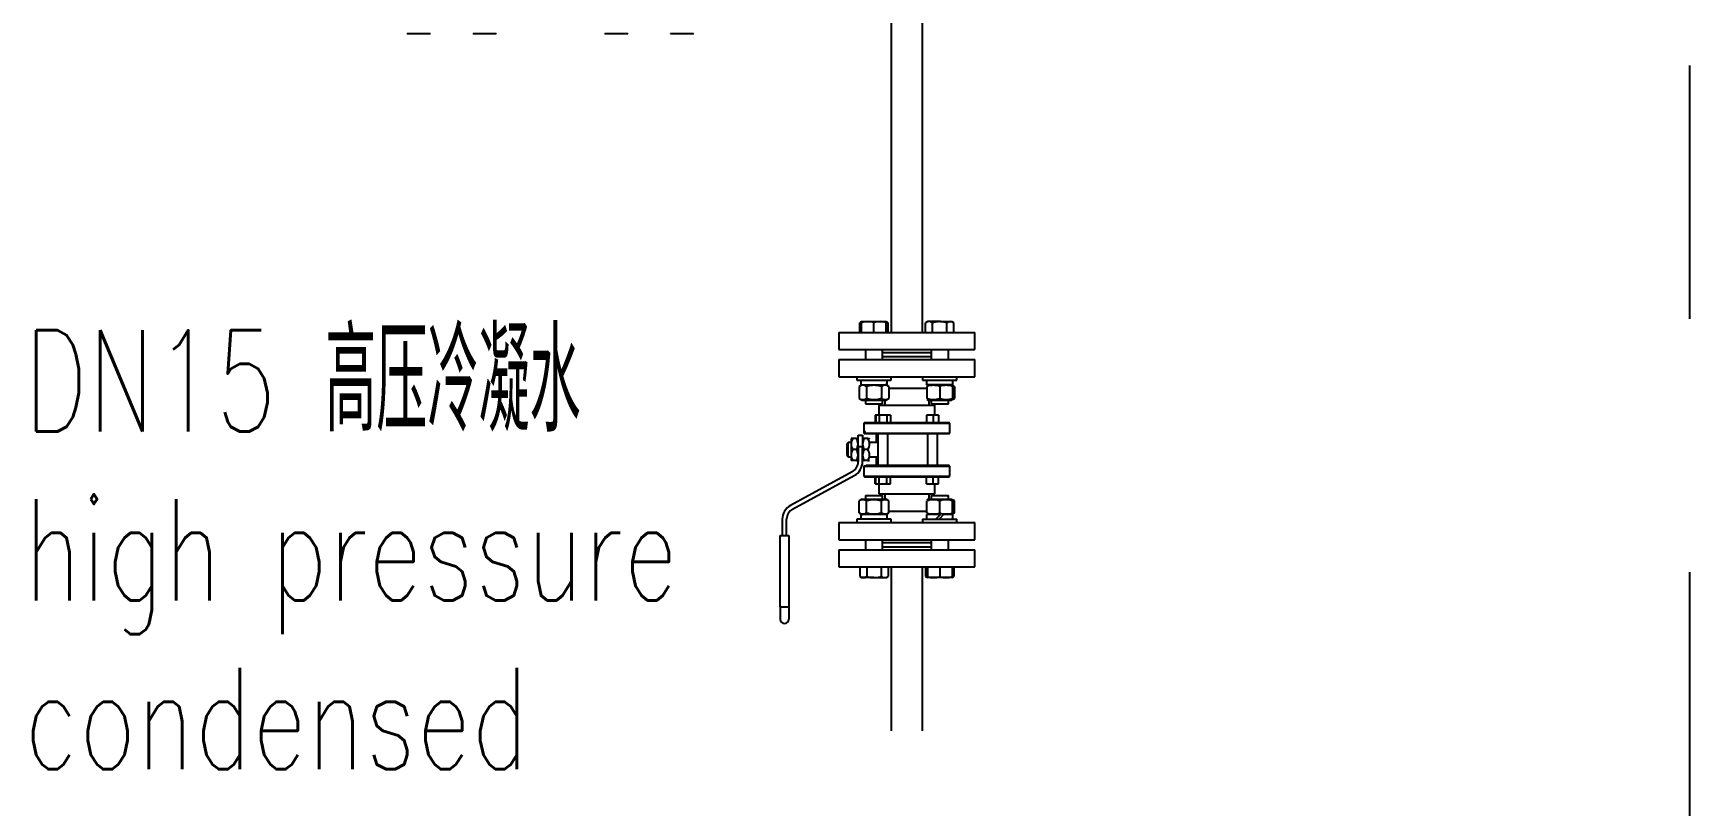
# Model space of a CAD drawing. Extents: x -681219 to -550379, y -242630 to -158199.
# Drawn here: x -634101 to -632467, y -169864 to -169101 of the extents above; entities that cross this region are included whole.
import ezdxf

# ---------------------------------------------------------------- set-up
doc = ezdxf.new("R2010")
doc.units = 0
doc.header["$LTSCALE"] = 1000
doc.linetypes.add('K', pattern=[2.5, 1.25, -0.25, 0.25, -0.25, 0.25, -0.25])
for name, color, linetype in [('$DDT_AUDIT_GENERATED_(663)', 7, 'CONTINUOUS'), ('07', 6, 'K'), ('12_GB93', 7, 'CONTINUOUS'), ('12_GB97.1', 7, 'CONTINUOUS'), ('DP17减压阀DN25', 7, 'CONTINUOUS'), ('GBT_9119.8_法兰_DN', 7, 'CONTINUOUS'), ('M12_GB6170', 7, 'CONTINUOUS'), ('M12×50_GB5782', 7, 'CONTINUOUS'), ('MYGL165_030304', 7, 'CONTINUOUS'), ('MYGL165_030701', 7, 'CONTINUOUS'), ('TEXT', 7, 'CONTINUOUS')]:
    doc.layers.add(name, color=color, linetype=linetype)
doc.styles.add('DIM_FONT', font='simplex.shx', dxfattribs={"width": 0.7, "bigfont": 'gbcbig.shx'})

msp = doc.modelspace()

# ---------------------------------------------------------------- linework, layer by layer
at = {"layer": '$DDT_AUDIT_GENERATED_(663)', "color": 7, "linetype": 'Continuous'}
for p, q in [((-633305.9953, -169423.4893), (-633171.8777, -169423.4893)), ((-633305.9953, -169423.4893), (-633305.9953, -169440.4304)), ((-633262.9096, -169420.6657), (-633214.9634, -169420.6657)), ((-633171.8777, -169440.4304), (-633171.8777, -169423.4893)), ((-633305.9953, -169440.4304), (-633171.8777, -169440.4304)), ((-633260.8188, -169463.5834), (-633260.8188, -169468.6657)), ((-633256.7083, -169451.7246), (-633219.1987, -169451.7246)), ((-633217.0541, -169468.6657), (-633217.0541, -169463.5834)), ((-633269.6321, -169478.5481), (-633270.1927, -169478.5481)), ((-633270.1927, -169478.5481), (-633270.1927, -169485.6069)), ((-633266.2888, -169478.5481), (-633269.6321, -169478.5481)), ((-633269.6321, -169478.5481), (-633269.6321, -169485.6069)), ((-633266.4659, -169468.6657), (-633211.4071, -169468.6657)), ((-633266.4659, -169468.6657), (-633266.4659, -169478.5481)), ((-633258.647, -169478.5481), (-633266.2888, -169478.5481)), ((-633266.2888, -169478.5481), (-633266.2888, -169485.6069)), ((-633255.0649, -169478.5481), (-633258.647, -169478.5481)), ((-633258.647, -169478.5481), (-633258.647, -169485.6069)), ((-633255.0649, -169478.5481), (-633255.0649, -169485.6069)), ((-633212.934, -169478.5481), (-633219.6206, -169478.5481)), ((-633219.6206, -169478.5481), (-633219.6206, -169485.6069)), ((-633207.6803, -169478.5481), (-633212.934, -169478.5481)), ((-633212.934, -169478.5481), (-633212.934, -169485.6069)), ((-633211.4071, -169478.5481), (-633211.4071, -169468.6657)), ((-633207.6803, -169478.5481), (-633207.6803, -169485.6069)), ((-633280.5836, -169485.6069), (-633281.2894, -169486.3128)), ((-633281.2894, -169486.3128), (-633196.5836, -169486.3128)), ((-633281.2894, -169486.3128), (-633281.2894, -169496.1951)), ((-633281.1208, -169496.1951), (-633281.2894, -169496.1951)), ((-633281.2894, -169496.1951), (-633280.9136, -169496.571)), ((-633280.9136, -169496.571), (-633280.776, -169496.571)), ((-633280.8993, -169496.4535), (-633280.776, -169496.571)), ((-633280.0379, -169496.4535), (-633280.8993, -169496.4535)), ((-633280.776, -169496.571), (-633279.9028, -169496.571)), ((-633280.5836, -169485.6069), (-633197.2894, -169485.6069)), ((-633280.3353, -169496.1951), (-633196.5836, -169496.1951)), ((-633279.9028, -169496.571), (-633280.3353, -169496.1951)), ((-633279.7173, -169496.571), (-633279.9028, -169496.571)), ((-633279.3775, -169496.901), (-633279.7173, -169496.571)), ((-633197.2894, -169496.901), (-633279.3775, -169496.901)), ((-633269.1567, -169496.901), (-633269.1567, -169505.3716)), ((-633267.5373, -169496.901), (-633267.5373, -169527.9599)), ((-633257.6332, -169527.9599), (-633257.6332, -169496.901)), ((-633218.6204, -169496.901), (-633218.6204, -169527.9599)), ((-633208.7163, -169527.9599), (-633208.7163, -169496.901)), ((-633196.5836, -169486.3128), (-633197.2894, -169485.6069)), ((-633197.2894, -169496.901), (-633196.5836, -169496.1951)), ((-633196.5836, -169496.1951), (-633196.5836, -169486.3128)), ((-633296.8188, -169505.3716), (-633298.2306, -169506.7834)), ((-633298.2306, -169506.7834), (-633298.2306, -169518.0775)), ((-633296.8188, -169519.4893), (-633296.8188, -169505.3716)), ((-633293.9953, -169505.3716), (-633296.8188, -169505.3716)), ((-633293.8541, -169501.5599), (-633293.9953, -169501.701)), ((-633293.9953, -169501.701), (-633293.9953, -169523.1599)), ((-633292.1725, -169501.5599), (-633293.8541, -169501.5599)), ((-633288.7594, -169501.5599), (-633292.1725, -169501.5599)), ((-633288.7594, -169512.4304), (-633292.1725, -169512.4304)), ((-633288.7594, -169501.5599), (-633287.0777, -169501.5599)), ((-633286.9365, -169501.701), (-633287.0777, -169501.5599)), ((-633286.9365, -169509.6069), (-633286.9365, -169498.3128)), ((-633286.9365, -169498.3128), (-633282.7012, -169498.3128)), ((-633286.9365, -169509.6069), (-633286.9365, -169524.3862)), ((-633282.7012, -169509.6069), (-633286.9365, -169509.6069)), ((-633282.7012, -169498.3128), (-633282.7012, -169509.6069)), ((-633282.56, -169501.5599), (-633282.7012, -169501.701)), ((-633282.7012, -169524.3862), (-633282.7012, -169509.6069)), ((-633280.8783, -169501.5599), (-633282.56, -169501.5599)), ((-633277.4652, -169501.5599), (-633280.8783, -169501.5599)), ((-633277.4652, -169512.4304), (-633280.8783, -169512.4304)), ((-633277.4652, -169501.5599), (-633275.7836, -169501.5599)), ((-633275.6424, -169501.701), (-633275.7836, -169501.5599)), ((-633267.5373, -169505.3716), (-633275.6424, -169505.3716)), ((-633298.2306, -169518.0775), (-633296.8188, -169519.4893)), ((-633296.8188, -169519.4893), (-633293.9953, -169519.4893)), ((-633293.9953, -169523.1599), (-633293.8541, -169523.301)), ((-633292.1725, -169523.301), (-633293.8541, -169523.301)), ((-633288.7594, -169523.301), (-633292.1725, -169523.301)), ((-633288.7594, -169523.301), (-633287.0777, -169523.301)), ((-633287.0777, -169523.301), (-633286.9365, -169523.1599)), ((-633282.7012, -169523.1599), (-633282.56, -169523.301)), ((-633280.8783, -169523.301), (-633282.56, -169523.301)), ((-633280.9136, -169528.2899), (-633281.2894, -169528.6657)), ((-633280.484, -169528.6657), (-633281.2894, -169528.6657)), ((-633281.2894, -169528.6657), (-633281.2894, -169538.5481)), ((-633280.9136, -169528.2899), (-633280.2255, -169528.2899)), ((-633277.4652, -169523.301), (-633280.8783, -169523.301)), ((-633280.3353, -169528.6657), (-633279.9028, -169528.2899)), ((-633280.3353, -169528.6657), (-633196.5836, -169528.6657)), ((-633280.2255, -169528.2899), (-633279.9028, -169528.2899)), ((-633279.9028, -169528.2899), (-633279.11, -169528.2899)), ((-633278.765, -169527.9599), (-633279.3775, -169527.9599)), ((-633279.11, -169528.2899), (-633278.765, -169527.9599)), ((-633197.2894, -169527.9599), (-633278.765, -169527.9599)), ((-633277.4652, -169523.301), (-633275.7836, -169523.301)), ((-633275.7836, -169523.301), (-633275.6424, -169523.1599)), ((-633275.6424, -169519.4893), (-633267.5373, -169519.4893)), ((-633269.1567, -169519.4893), (-633269.1567, -169527.9599)), ((-633196.5836, -169528.6657), (-633197.2894, -169527.9599)), ((-633196.5836, -169538.5481), (-633196.5836, -169528.6657)), ((-633292.8242, -169534.3022), (-633353.6644, -169567.4732)), ((-633351.637, -169571.1917), (-633290.7968, -169538.0208)), ((-633281.2894, -169538.5481), (-633196.5836, -169538.5481)), ((-633281.2894, -169538.5481), (-633280.5836, -169539.254)), ((-633280.5836, -169539.254), (-633197.2894, -169539.254)), ((-633270.1927, -169546.3128), (-633270.1927, -169539.254)), ((-633270.1927, -169546.3128), (-633269.6321, -169546.3128)), ((-633269.6321, -169546.3128), (-633269.6321, -169539.254)), ((-633269.6321, -169546.3128), (-633266.2888, -169546.3128)), ((-633266.4659, -169546.3128), (-633266.4659, -169556.1951)), ((-633266.2888, -169546.3128), (-633266.2888, -169539.254)), ((-633266.2888, -169546.3128), (-633258.647, -169546.3128)), ((-633258.647, -169546.3128), (-633258.647, -169539.254)), ((-633258.647, -169546.3128), (-633255.0649, -169546.3128)), ((-633255.0649, -169546.3128), (-633255.0649, -169539.254)), ((-633219.6206, -169546.3128), (-633219.6206, -169539.254)), ((-633219.6206, -169546.3128), (-633212.934, -169546.3128)), ((-633212.934, -169546.3128), (-633212.934, -169539.254)), ((-633212.934, -169546.3128), (-633207.6803, -169546.3128)), ((-633211.4071, -169556.1951), (-633211.4071, -169546.3128)), ((-633207.6803, -169546.3128), (-633207.6803, -169539.254)), ((-633197.2894, -169539.254), (-633196.5836, -169538.5481)), ((-633266.4659, -169556.1951), (-633211.4071, -169556.1951)), ((-633260.8188, -169556.1951), (-633260.8188, -169561.2775)), ((-633217.0541, -169561.2775), (-633217.0541, -169556.1951)), ((-633256.7083, -169573.1363), (-633219.1987, -169573.1363)), ((-633361.76, -169581.1077), (-633361.76, -169597.1363)), ((-633357.5247, -169597.1363), (-633357.5247, -169581.1077)), ((-633305.9953, -169584.4304), (-633171.8777, -169584.4304)), ((-633305.9953, -169584.4304), (-633305.9953, -169601.3716)), ((-633171.8777, -169601.3716), (-633171.8777, -169584.4304)), ((-633363.8777, -169667.7246), (-633363.8777, -169597.1363)), ((-633363.8777, -169597.1363), (-633355.4071, -169597.1363)), ((-633355.4071, -169597.1363), (-633355.4071, -169667.7246)), ((-633305.9953, -169601.3716), (-633171.8777, -169601.3716)), ((-633262.9096, -169604.1951), (-633214.9634, -169604.1951)), ((-633363.8777, -169667.7246), (-633363.8777, -169679.7246)), ((-633363.8777, -169667.7246), (-633355.4071, -169667.7246)), ((-633355.4071, -169667.7246), (-633355.4071, -169679.7246))]:
    msp.add_line(p, q, dxfattribs=at)
for centre, radius, start, end in [((-633284.1183, -169506.9951), 9.7166, 145.9868994, 214.0131006), ((-633284.1183, -169506.9951), 9.7166, 145.9868205, 214.0131795), ((-633284.1183, -169517.8657), 9.7166, 145.9868205, 214.0131795), ((-633284.0986, -169517.8657), 9.7329, 146.05178, 213.94822), ((-633296.8135, -169506.9951), 9.7166, 325.9868994, 34.0131006), ((-633296.8332, -169506.9951), 9.7329, 326.05178, 33.94822), ((-633296.8332, -169517.8657), 9.7329, 326.05178, 33.94822), ((-633296.8135, -169517.8657), 9.7166, 325.9868205, 34.0131795), ((-633272.8242, -169506.9951), 9.7166, 145.9868994, 214.0131006), ((-633272.8242, -169506.9951), 9.7166, 145.9868205, 214.0131795), ((-633272.8242, -169517.8657), 9.7166, 145.9868205, 214.0131795), ((-633272.8045, -169517.8657), 9.7329, 146.05178, 213.94822), ((-633285.5194, -169506.9951), 9.7166, 325.9868994, 34.0131006), ((-633285.5391, -169506.9951), 9.7329, 326.05178, 33.94822), ((-633285.5391, -169517.8657), 9.7329, 326.05178, 33.94822), ((-633285.5194, -169517.8657), 9.7166, 325.9868205, 34.0131795), ((-633298.2306, -169524.3862), 11.2941, 298.5998473, 0), ((-633298.2306, -169524.3862), 15.5294, 298.5998473, 0), ((-633346.2306, -169581.1077), 15.5294, 118.5998473, 180), ((-633346.2306, -169581.1077), 11.2941, 118.5998473, 180), ((-633359.6424, -169679.7246), 4.2353, 180, 0)]:
    msp.add_arc(centre, radius, start, end, dxfattribs=at)
for points, weights in [([(-633280.5931, -169493.9591), (-633280.9464, -169495.0701), (-633281.1208, -169496.1951)], [1, 0.998934767674, 1]), ([(-633280.5931, -169493.9591), (-633280.4742, -169495.0806), (-633280.3353, -169496.1951)], [1, 0.999879220137, 1]), ([(-633280.2255, -169528.2899), (-633280.3565, -169528.4772), (-633280.484, -169528.6657)], [1, 0.999979416377, 1]), ([(-633280.484, -169528.6657), (-633280.4306, -169528.8217), (-633280.3737, -169528.9772)], [1, 0.999978874407, 1])]:
    msp.add_rational_spline(points, weights, degree=2, dxfattribs=at)
for points in [[(-633281.1208, -169496.1951), (-633281.0108, -169496.3247), (-633280.8993, -169496.4535)], [(-633280.3737, -169528.9772), (-633280.3547, -169528.8214), (-633280.3353, -169528.6657)]]:
    msp.add_open_spline(points, degree=2, dxfattribs=at)
at = {"layer": '07'}
msp.add_line((-632466.7324, -170883.3613), (-632466.7324, -165394.0405), dxfattribs=at)
at = {"layer": '12_GB93', "color": 7, "linetype": 'Continuous'}
for p, q in [((-633284.3685, -169443.9599), (-633284.3685, -169448.3363)), ((-633284.3685, -169448.3363), (-633258.9408, -169448.3363)), ((-633258.392, -169448.3363), (-633258.392, -169447.6954)), ((-633219.481, -169443.9599), (-633219.481, -169448.3363)), ((-633193.5045, -169448.3363), (-633219.481, -169448.3363)), ((-633193.5045, -169448.3363), (-633193.5045, -169443.9599)), ((-633284.3685, -169576.5246), (-633284.3685, -169577.1655)), ((-633284.3685, -169577.1655), (-633284.3685, -169580.901)), ((-633258.392, -169576.5246), (-633283.8197, -169576.5246)), ((-633258.392, -169580.901), (-633258.392, -169576.5246)), ((-633205.8518, -169576.5246), (-633219.481, -169576.5246)), ((-633219.481, -169576.5246), (-633219.481, -169580.901)), ((-633210.2283, -169580.901), (-633205.8518, -169576.5246)), ((-633202.7572, -169576.5246), (-633207.1337, -169580.901)), ((-633193.5045, -169576.5246), (-633202.7572, -169576.5246)), ((-633193.5045, -169580.901), (-633193.5045, -169576.5246))]:
    msp.add_line(p, q, dxfattribs=at)
for centre, start, end in [((-633271.3802, -169444.6008), 343.285053, 2.8284743), ((-633271.3802, -169447.6954), 357.1715257, 6.8420175), ((-633271.3802, -169577.1655), 177.1715257, 186.8420175), ((-633271.3802, -169580.2601), 163.285053, 182.8284743)]:
    msp.add_arc(centre, 12.9882, start, end, dxfattribs=at)
at = {"layer": '12_GB97.1', "color": 7, "linetype": 'Continuous'}
for p, q in [((-633288.3214, -169440.4304), (-633288.3214, -169443.9599)), ((-633288.3214, -169443.9599), (-633254.439, -169443.9599)), ((-633254.439, -169443.9599), (-633254.439, -169440.4304)), ((-633223.4339, -169440.4304), (-633223.4339, -169443.9599)), ((-633223.4339, -169443.9599), (-633189.5516, -169443.9599)), ((-633189.5516, -169443.9599), (-633189.5516, -169440.4304)), ((-633254.439, -169580.901), (-633288.3214, -169580.901)), ((-633288.3214, -169580.901), (-633288.3214, -169584.4304)), ((-633254.439, -169584.4304), (-633254.439, -169580.901)), ((-633223.4339, -169580.901), (-633189.5516, -169580.901)), ((-633223.4339, -169580.901), (-633223.4339, -169584.4304)), ((-633189.5516, -169584.4304), (-633189.5516, -169580.901))]:
    msp.add_line(p, q, dxfattribs=at)
at = {"layer": 'DP17减压阀DN25', "color": 7, "linetype": 'Continuous'}
for p, q in [((-633731.9247, -169101.3246), (-633731.6424, -169101.6069)), ((-633731.6424, -169101.6069), (-633709.0541, -169101.6069)), ((-633709.0541, -169101.6069), (-633708.7718, -169101.3246)), ((-633666.9836, -169101.3246), (-633666.7012, -169101.6069)), ((-633666.7012, -169101.6069), (-633644.113, -169101.6069)), ((-633644.113, -169101.6069), (-633643.8306, -169101.3246)), ((-633537.1012, -169101.3246), (-633536.8188, -169101.6069)), ((-633536.8188, -169101.6069), (-633514.2306, -169101.6069)), ((-633514.2306, -169101.6069), (-633513.9483, -169101.3246)), ((-633472.16, -169101.3246), (-633471.8777, -169101.6069)), ((-633471.8777, -169101.6069), (-633449.2894, -169101.6069)), ((-633449.2894, -169101.6069), (-633449.0071, -169101.3246))]:
    msp.add_line(p, q, dxfattribs=at)
at = {"layer": 'GBT_9119.8_法兰_DN', "color": 7, "linetype": 'Continuous'}
for p, q in [((-633305.9953, -169396.6657), (-633171.8777, -169396.6657)), ((-633305.9953, -169396.6657), (-633305.9953, -169413.6069)), ((-633171.8777, -169413.6069), (-633171.8777, -169396.6657)), ((-633305.9953, -169413.6069), (-633171.8777, -169413.6069)), ((-633262.9096, -169416.4304), (-633214.9634, -169416.4304)), ((-633305.9953, -169611.254), (-633171.8777, -169611.254)), ((-633305.9953, -169611.254), (-633305.9953, -169628.1951)), ((-633262.9096, -169608.4304), (-633214.9634, -169608.4304)), ((-633171.8777, -169628.1951), (-633171.8777, -169611.254)), ((-633305.9953, -169628.1951), (-633171.8777, -169628.1951))]:
    msp.add_line(p, q, dxfattribs=at)
at = {"layer": 'M12_GB6170', "color": 7, "linetype": 'Continuous'}
for p, q in [((-633283.0979, -169448.3363), (-633286.0521, -169450.042)), ((-633256.7083, -169450.042), (-633259.6626, -169448.3363)), ((-633218.2104, -169448.3363), (-633219.1987, -169448.9069)), ((-633193.7869, -169448.9069), (-633194.7751, -169448.3363)), ((-633286.0521, -169450.042), (-633286.0521, -169461.8777)), ((-633286.0521, -169461.8777), (-633283.0979, -169463.5834)), ((-633283.0979, -169463.5834), (-633259.6626, -169463.5834)), ((-633278.7162, -169450.0418), (-633278.7162, -169461.8779)), ((-633264.0443, -169450.0418), (-633264.0443, -169461.8779)), ((-633259.6626, -169463.5834), (-633256.7083, -169461.8777)), ((-633256.7083, -169450.042), (-633256.7083, -169461.8777)), ((-633219.1987, -169450.0418), (-633219.1987, -169461.8779)), ((-633219.1987, -169463.0128), (-633218.2104, -169463.5834)), ((-633218.2104, -169463.5834), (-633194.7751, -169463.5834)), ((-633206.4928, -169450.042), (-633206.4928, -169461.8777)), ((-633194.7751, -169463.5834), (-633193.7869, -169463.0128)), ((-633191.8208, -169450.042), (-633193.7869, -169448.9069)), ((-633193.7869, -169450.0418), (-633193.7869, -169461.8779)), ((-633193.7869, -169463.0128), (-633191.8208, -169461.8777)), ((-633191.8208, -169450.042), (-633191.8208, -169461.8777)), ((-633283.0979, -169561.2775), (-633286.0521, -169562.9832)), ((-633286.0521, -169574.8189), (-633286.0521, -169562.9832)), ((-633283.0979, -169561.2775), (-633259.6626, -169561.2775)), ((-633278.7162, -169574.819), (-633278.7162, -169562.983)), ((-633264.0443, -169574.819), (-633264.0443, -169562.983)), ((-633256.7083, -169562.9832), (-633259.6626, -169561.2775)), ((-633256.7083, -169574.8189), (-633256.7083, -169562.9832)), ((-633218.2104, -169561.2775), (-633219.1987, -169561.8481)), ((-633219.1987, -169574.819), (-633219.1987, -169562.983)), ((-633218.2104, -169561.2775), (-633194.7751, -169561.2775)), ((-633206.4928, -169574.8189), (-633206.4928, -169562.9832)), ((-633193.7869, -169561.8481), (-633194.7751, -169561.2775)), ((-633191.8208, -169562.9832), (-633193.7869, -169561.8481)), ((-633193.7869, -169574.819), (-633193.7869, -169562.983)), ((-633191.8208, -169574.8189), (-633191.8208, -169562.9832)), ((-633286.0521, -169574.8189), (-633283.0979, -169576.5246)), ((-633259.6626, -169576.5246), (-633256.7083, -169574.8189)), ((-633219.1987, -169575.954), (-633218.2104, -169576.5246)), ((-633194.7751, -169576.5246), (-633193.7869, -169575.954)), ((-633193.7869, -169575.954), (-633191.8208, -169574.8189))]:
    msp.add_line(p, q, dxfattribs=at)
for centre, radius, start, end in [((-633282.384, -169455.4884), 6.5665, 56.0428624, 123.9600489), ((-633282.384, -169456.4313), 6.5664, 236.0398025, 303.9572862), ((-633260.3764, -169455.4884), 6.5664, 56.0398025, 123.9572862), ((-633260.3764, -169456.4313), 6.5665, 236.0428624, 303.9600489), ((-633212.846, -169467.4165), 18.4996, 69.9144082, 110.0839111), ((-633212.846, -169444.5032), 18.4996, 249.9161492, 290.0855318), ((-633200.1396, -169467.4165), 18.4996, 69.9161492, 110.0855318), ((-633200.1396, -169444.5032), 18.4996, 249.9144082, 290.0839111), ((-633282.384, -169568.4296), 6.5665, 56.0428624, 123.9600489), ((-633260.3764, -169568.4296), 6.5664, 56.0398025, 123.9572862), ((-633212.846, -169580.3577), 18.4996, 69.9144082, 110.0839111), ((-633200.1396, -169580.3577), 18.4996, 69.9161492, 110.0855318), ((-633282.384, -169569.3725), 6.5664, 236.0398025, 303.9572862), ((-633260.3764, -169569.3725), 6.5665, 236.0428624, 303.9600489), ((-633212.846, -169557.4443), 18.4996, 249.9161492, 290.0855318), ((-633200.1396, -169557.4444), 18.4996, 249.9144082, 290.0839111)]:
    msp.add_arc(centre, radius, start, end, dxfattribs=at)
for points, knots in [([(-633264.0443, -169450.0418), (-633265.2301, -169449.6995), (-633266.4315, -169449.4144), (-633268.2691, -169449.116), (-633268.889, -169449.0381), (-633270.1364, -169448.9333), (-633270.7582, -169448.907), (-633272.6179, -169448.9068), (-633273.8499, -169449.0132), (-633276.3006, -169449.4084), (-633277.523, -169449.6974), (-633278.7162, -169450.0418)], [0, 0, 0, 0, 0.25, 0.25, 0.375, 0.375, 0.5, 0.5, 0.75, 0.75, 1, 1, 1, 1]), ([(-633278.7162, -169461.8779), (-633277.523, -169462.2223), (-633276.3006, -169462.5113), (-633273.8499, -169462.9065), (-633272.6179, -169463.0129), (-633270.7582, -169463.0127), (-633270.1364, -169462.9864), (-633268.889, -169462.8816), (-633268.2691, -169462.8037), (-633266.4315, -169462.5053), (-633265.2301, -169462.2202), (-633264.0443, -169461.8779)], [0, 0, 0, 0, 0.25, 0.25, 0.5, 0.5, 0.625, 0.625, 0.75, 0.75, 1, 1, 1, 1]), ([(-633264.0443, -169562.983), (-633265.2301, -169562.6407), (-633266.4315, -169562.3555), (-633268.2691, -169562.0572), (-633268.889, -169561.9793), (-633270.1364, -169561.8745), (-633270.7582, -169561.8481), (-633272.6179, -169561.848), (-633273.8499, -169561.9544), (-633276.3006, -169562.3495), (-633277.523, -169562.6385), (-633278.7162, -169562.983)], [0, 0, 0, 0, 0.25, 0.25, 0.375, 0.375, 0.5, 0.5, 0.75, 0.75, 1, 1, 1, 1]), ([(-633278.7162, -169574.819), (-633277.523, -169575.1635), (-633276.3006, -169575.4525), (-633273.8499, -169575.8476), (-633272.6179, -169575.9541), (-633270.7582, -169575.9539), (-633270.1364, -169575.9275), (-633268.889, -169575.8228), (-633268.2691, -169575.7449), (-633266.4315, -169575.4465), (-633265.2301, -169575.1614), (-633264.0443, -169574.819)], [0, 0, 0, 0, 0.25, 0.25, 0.5, 0.5, 0.625, 0.625, 0.75, 0.75, 1, 1, 1, 1])]:
    msp.add_open_spline(points, degree=3, knots=knots, dxfattribs=at)
at = {"layer": 'M12×50_GB5782', "color": 7, "linetype": 'Continuous'}
for p, q in [((-633283.5144, -169386.0775), (-633285.392, -169387.1615)), ((-633285.392, -169396.6657), (-633285.392, -169387.1615)), ((-633283.5144, -169386.0775), (-633259.246, -169386.0775)), ((-633283.5144, -169387.1614), (-633283.5144, -169386.0775)), ((-633283.5144, -169396.6657), (-633283.5144, -169387.1614)), ((-633271.3802, -169396.6657), (-633271.3802, -169387.1615)), ((-633259.246, -169386.0775), (-633259.246, -169387.1614)), ((-633257.3685, -169387.1615), (-633259.246, -169386.0775)), ((-633259.246, -169396.6657), (-633259.246, -169387.1614)), ((-633257.3685, -169396.6657), (-633257.3685, -169387.1615)), ((-633218.627, -169386.0775), (-633220.5045, -169387.1615)), ((-633220.5045, -169396.6657), (-633220.5045, -169387.1615)), ((-633206.4928, -169386.0775), (-633218.627, -169386.0775)), ((-633213.4987, -169396.6657), (-633213.4987, -169387.1614)), ((-633206.4928, -169386.0775), (-633194.3586, -169386.0775)), ((-633199.4869, -169396.6657), (-633199.4869, -169387.1614)), ((-633192.481, -169387.1615), (-633194.3586, -169386.0775)), ((-633192.481, -169396.6657), (-633192.481, -169387.1615)), ((-633279.8508, -169413.6069), (-633279.8508, -169423.4893)), ((-633262.9096, -169423.4893), (-633262.9096, -169413.6069)), ((-633214.9634, -169413.6069), (-633214.9634, -169423.4893)), ((-633198.0222, -169423.4893), (-633198.0222, -169413.6069)), ((-633279.8508, -169463.5834), (-633279.8508, -169467.254)), ((-633262.9096, -169467.254), (-633262.9096, -169463.5834)), ((-633214.9634, -169463.5834), (-633214.9634, -169467.254)), ((-633198.0222, -169467.254), (-633198.0222, -169463.5834)), ((-633279.8508, -169467.254), (-633262.9096, -169467.254)), ((-633214.9634, -169467.254), (-633198.0222, -169467.254)), ((-633279.8508, -169557.6069), (-633262.9096, -169557.6069)), ((-633279.8508, -169557.6069), (-633279.8508, -169561.2775)), ((-633262.9096, -169561.2775), (-633262.9096, -169557.6069)), ((-633214.9634, -169557.6069), (-633198.0222, -169557.6069)), ((-633214.9634, -169557.6069), (-633214.9634, -169561.2775)), ((-633198.0222, -169561.2775), (-633198.0222, -169557.6069)), ((-633279.8508, -169601.3716), (-633279.8508, -169611.254)), ((-633262.9096, -169611.254), (-633262.9096, -169601.3716)), ((-633214.9634, -169601.3716), (-633214.9634, -169611.254)), ((-633198.0222, -169611.254), (-633198.0222, -169601.3716)), ((-633285.392, -169628.1951), (-633285.392, -169637.6993)), ((-633278.3861, -169628.1951), (-633278.3861, -169637.6995)), ((-633264.3743, -169628.1951), (-633264.3743, -169637.6995)), ((-633257.3685, -169628.1951), (-633257.3685, -169637.6993)), ((-633220.5045, -169628.1951), (-633220.5045, -169637.6993)), ((-633218.627, -169628.1951), (-633218.627, -169637.6995)), ((-633206.4928, -169628.1951), (-633206.4928, -169637.6993)), ((-633194.3586, -169628.1951), (-633194.3586, -169637.6995)), ((-633192.481, -169628.1951), (-633192.481, -169637.6993)), ((-633285.392, -169637.6993), (-633283.5144, -169638.7834)), ((-633271.3802, -169638.7834), (-633283.5144, -169638.7834)), ((-633271.3802, -169638.7834), (-633259.246, -169638.7834)), ((-633259.246, -169638.7834), (-633257.3685, -169637.6993)), ((-633220.5045, -169637.6993), (-633218.627, -169638.7834)), ((-633218.627, -169638.7834), (-633218.627, -169637.6995)), ((-633194.3586, -169638.7834), (-633218.627, -169638.7834)), ((-633194.3586, -169638.7834), (-633192.481, -169637.6993)), ((-633194.3586, -169637.6995), (-633194.3586, -169638.7834))]:
    msp.add_line(p, q, dxfattribs=at)
for centre, radius, start, end in [((-633281.8889, -169392.3629), 6.271, 105.2184719, 123.9600487), ((-633277.4476, -169403.7543), 17.6672, 69.9144082, 110.0839111), ((-633265.3129, -169403.7543), 17.6673, 69.9161492, 110.0855315), ((-633260.8715, -169392.3629), 6.271, 56.0398027, 74.722616), ((-633217.0015, -169392.3629), 6.271, 56.0428624, 123.9600487), ((-633195.9841, -169392.3629), 6.271, 56.0398027, 123.9572862), ((-633281.8889, -169632.498), 6.271, 236.0398027, 303.9572862), ((-633260.8715, -169632.498), 6.271, 236.0428624, 303.9600487), ((-633212.5601, -169621.1066), 17.6673, 249.9161492, 290.0855315), ((-633200.4254, -169621.1066), 17.6672, 249.9144082, 290.0839111)]:
    msp.add_arc(centre, radius, start, end, dxfattribs=at)
for points in [[(-633206.4928, -169386.0775), (-633207.6767, -169386.0775), (-633208.8529, -169386.1793), (-633211.1922, -169386.5565), (-633212.3592, -169386.8324), (-633213.4987, -169387.1614)], [(-633199.4869, -169387.1614), (-633200.6197, -169386.8343), (-633201.7674, -169386.562), (-633204.1075, -169386.1821), (-633205.3082, -169386.0775), (-633206.4928, -169386.0775)], [(-633278.3861, -169637.6995), (-633277.2466, -169638.0285), (-633276.0796, -169638.3044), (-633273.7403, -169638.6816), (-633272.5641, -169638.7834), (-633271.3802, -169638.7834)], [(-633271.3802, -169638.7834), (-633270.1956, -169638.7834), (-633268.9949, -169638.6788), (-633266.6548, -169638.2989), (-633265.5071, -169638.0265), (-633264.3743, -169637.6995)]]:
    msp.add_open_spline(points, degree=3, knots=[0, 0, 0, 0, 0.5, 0.5, 1, 1, 1, 1], dxfattribs=at)
at = {"layer": 'MYGL165_030304', "color": 7, "linetype": 'Continuous'}
for p, q in [((-633254.4659, -169012.6657), (-633254.4659, -169396.6657)), ((-633223.4071, -169396.6657), (-633223.4071, -169012.6657))]:
    msp.add_line(p, q, dxfattribs=at)
at = {"layer": 'MYGL165_030701', "color": 3, "linetype": 'Continuous'}
for p, q in [((-633254.4659, -169628.1951), (-633254.4659, -169790.0212)), ((-633223.4071, -169790.0212), (-633223.4071, -169628.1951))]:
    msp.add_line(p, q, dxfattribs=at)

# ---------------------------------------------------------------- texts
at = {"layer": 'TEXT', "insert": (-634109.6043, -169394.5487), "char_height": 100, "width": 928.529086, "attachment_point": 1, "style": 'DIM_FONT'}
msp.add_mtext('DN15 高压冷凝水\\Phigh pressure condensed', dxfattribs=at)

doc.saveas('drawing.dxf')
